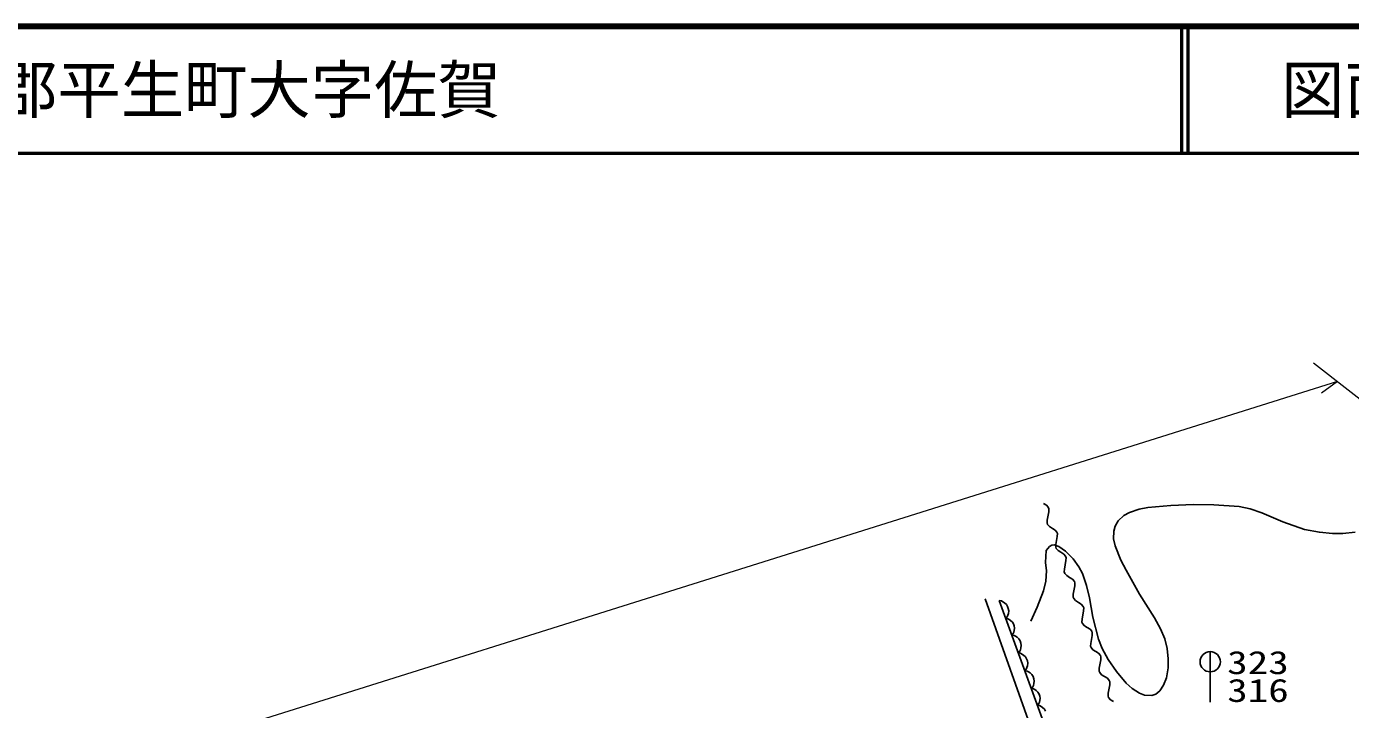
# Model space of a CAD drawing. Units: millimetres, scale not verified. Extents: x 40000 to 680000, y 20000 to 380000.
# Drawn here: x 417584 to 522098, y 326040 to 380000 of the extents above; entities that cross this region are included whole.
import ezdxf
from ezdxf.enums import TextEntityAlignment as Align

# ---------------------------------------------------------------- set-up
doc = ezdxf.new("R2010")
doc.units = ezdxf.units.MM
doc.header["$LTSCALE"] = 1000
for name, color, linetype, lineweight in [('M-BGD', 7, 'Continuous', 25), ('M-STR-HTXT', 7, 'Continuous', 13), ('M-STR-STRC', 7, 'Continuous', 25), ('M-TTL', 2, 'Continuous', 140), ('M-TTL-LINE', 7, 'Continuous', 50)]:
    doc.layers.add(name, color=color, linetype=linetype, lineweight=lineweight)
doc.layers.add('M-TTL-TXT', color=7, linetype='Continuous')
doc.styles.add('ＭＳ ゴシック', font='')
doc.styles.get('ＭＳ ゴシック').set_extended_font_data('MS Gothic')

msp = doc.modelspace()

# ---------------------------------------------------------------- linework, layer by layer
at = {"layer": 'M-BGD'}
for p, q in [((497867, 342328), (498095, 342185)), ((498095, 342185), (498244, 342015)), ((498244, 342015), (498286, 341896)), ((498286, 341896), (498276, 341670)), ((498154, 341004), (498145, 340778)), ((498145, 340778), (498187, 340659)), ((498276, 341670), (498154, 341004)), ((498187, 340659), (498336, 340489)), ((498336, 340489), (498564, 340347)), ((498564, 340347), (498781, 340211)), ((498781, 340211), (498923, 340049)), ((498954, 339721), (498838, 339086)), ((498923, 340049), (498963, 339936)), ((498963, 339936), (498954, 339721)), ((498838, 339086), (498829, 338871)), ((498829, 338871), (498868, 338758)), ((498868, 338758), (499010, 338596)), ((499010, 338596), (499228, 338460)), ((499228, 338460), (499456, 338318)), ((499456, 338318), (499605, 338148)), ((499637, 337803), (499515, 337137)), ((499605, 338148), (499647, 338029)), ((499647, 338029), (499637, 337803)), ((499515, 337137), (499506, 336911)), ((499506, 336911), (499548, 336792)), ((499548, 336792), (499696, 336621)), ((499696, 336621), (499925, 336479)), ((499925, 336479), (500153, 336337)), ((500153, 336337), (500302, 336167)), ((500334, 335822), (500212, 335156)), ((500302, 336167), (500344, 336048)), ((500344, 336048), (500334, 335822)), ((500051, 315690), (493268, 334798)), ((501587, 314825), (494372, 334650)), ((494545, 334615), (494373, 334648)), ((494660, 334561), (494545, 334615)), ((494786, 334479), (494660, 334561)), ((494932, 334341), (494786, 334479)), ((500212, 335156), (500203, 334930)), ((500203, 334930), (500245, 334811)), ((500245, 334811), (500393, 334641)), ((500393, 334641), (500622, 334498)), ((500622, 334498), (500850, 334356)), ((495021, 334182), (494932, 334341)), ((494996, 333374), (495050, 333490)), ((495083, 334013), (495021, 334182)), ((495050, 333490), (495093, 333633)), ((495116, 333833), (495083, 334013)), ((495093, 333633), (495116, 333833)), ((500850, 334356), (500999, 334186)), ((501031, 333841), (500909, 333175)), ((500999, 334186), (501041, 334067)), ((501041, 334067), (501031, 333841)), ((494886, 333239), (494996, 333374)), ((495046, 333208), (494886, 333239)), ((495154, 333157), (495046, 333208)), ((495271, 333081), (495154, 333157)), ((495407, 332952), (495271, 333081)), ((495491, 332803), (495407, 332952)), ((495549, 332645), (495491, 332803)), ((495580, 332478), (495549, 332645)), ((495558, 332291), (495580, 332478)), ((500909, 333175), (500900, 332949)), ((500900, 332949), (500942, 332830)), ((500942, 332830), (501090, 332660)), ((501090, 332660), (501319, 332517)), ((501319, 332517), (501536, 332382)), ((501536, 332382), (501678, 332220)), ((495365, 331923), (495468, 332050)), ((495536, 331890), (495365, 331923)), ((495468, 332050), (495518, 332157)), ((495518, 332157), (495558, 332291)), ((495652, 331836), (495536, 331890)), ((495777, 331754), (495652, 331836)), ((495924, 331616), (495777, 331754)), ((496013, 331457), (495924, 331616)), ((496075, 331288), (496013, 331457)), ((501709, 331891), (501593, 331257)), ((501678, 332220), (501718, 332106)), ((501718, 332106), (501709, 331891)), ((495878, 330513), (495988, 330649)), ((496049, 330480), (495878, 330513)), ((495988, 330649), (496042, 330765)), ((496042, 330765), (496085, 330908)), ((496165, 330426), (496049, 330480)), ((496108, 331108), (496075, 331288)), ((496085, 330908), (496108, 331108)), ((496290, 330344), (496165, 330426)), ((496437, 330206), (496290, 330344)), ((501593, 331257), (501583, 331041)), ((501583, 331041), (501623, 330928)), ((501623, 330928), (501765, 330766)), ((501765, 330766), (501982, 330631)), ((501982, 330631), (502211, 330488)), ((502211, 330488), (502360, 330318)), ((502360, 330318), (502401, 330199)), ((496391, 329104), (496501, 329240)), ((496526, 330047), (496437, 330206)), ((496501, 329240), (496555, 329355)), ((496588, 329878), (496526, 330047)), ((496555, 329355), (496598, 329499)), ((496621, 329699), (496588, 329878)), ((496598, 329499), (496621, 329699)), ((502270, 329307), (502261, 329081)), ((502392, 329973), (502270, 329307)), ((502401, 330199), (502392, 329973)), ((496562, 329071), (496391, 329104)), ((496678, 329017), (496562, 329071)), ((496803, 328935), (496678, 329017)), ((496950, 328796), (496803, 328935)), ((497039, 328638), (496950, 328796)), ((497101, 328468), (497039, 328638)), ((497134, 328289), (497101, 328468)), ((497111, 328089), (497134, 328289)), ((502261, 329081), (502302, 328962)), ((502302, 328962), (502451, 328792)), ((502451, 328792), (502679, 328650)), ((502679, 328650), (502908, 328507)), ((502908, 328507), (503057, 328337)), ((503057, 328337), (503098, 328218)), ((503098, 328218), (503089, 327992)), ((496904, 327694), (497014, 327830)), ((497064, 327663), (496904, 327694)), ((497014, 327830), (497068, 327946)), ((497172, 327613), (497064, 327663)), ((497068, 327946), (497111, 328089)), ((497289, 327537), (497172, 327613)), ((497425, 327407), (497289, 327537)), ((497509, 327259), (497425, 327407)), ((497566, 327101), (497509, 327259)), ((502967, 327326), (502958, 327100)), ((503089, 327992), (502967, 327326)), ((497382, 326379), (497485, 326506)), ((497554, 326346), (497382, 326379)), ((497485, 326506), (497536, 326613)), ((497536, 326613), (497576, 326747)), ((497670, 326292), (497554, 326346)), ((497598, 326934), (497566, 327101)), ((497576, 326747), (497598, 326934)), ((497795, 326210), (497670, 326292)), ((497941, 326071), (497795, 326210)), ((502958, 327100), (502999, 326981)), ((502999, 326981), (503148, 326811)), ((503148, 326811), (503376, 326669)), ((498031, 325912), (497941, 326071))]:
    msp.add_line(p, q, dxfattribs=at)
msp.add_lwpolyline([(496854, 333029), (497369, 334115), (497861, 335407), (498041, 336187), (498098, 336992), (498028, 337648), (498061, 338601), (498328, 338917), (498526, 339019), (498709, 339042), (499084, 338927), (499594, 338555), (500206, 337955), (500661, 337325), (500931, 336791), (501262, 335844), (501490, 334872), (501762, 333331), (502196, 331590), (502493, 330859), (502979, 329994), (503633, 329036), (504383, 328126), (504852, 327715), (505447, 327340), (505844, 327183), (506425, 327142), (506730, 327262), (507036, 327521), (507348, 327968), (507581, 328538), (507709, 329326), (507710, 330052), (507623, 330856), (507433, 331627), (507104, 332418), (506614, 333290), (505454, 335144), (504378, 337055), (503960, 337852), (503509, 338966), (503401, 339530), (503410, 340139), (503511, 340527), (503750, 340938), (504197, 341356), (504652, 341618), (505414, 341868), (506094, 341991), (507908, 342162), (509693, 342224), (511300, 342211), (513303, 342072), (514169, 341894), (515109, 341579), (516768, 340870), (518463, 340272), (519642, 340042), (520671, 339940), (521480, 339936), (522476, 340051)], dxfattribs=at)
at = {"layer": 'M-STR-HTXT'}
for p, q in [((519178, 353429), (547113, 331631)), ((521065, 351957), (320921, 289015)), ((521065, 351957), (519803, 351043))]:
    msp.add_line(p, q, dxfattribs=at)
at = {"layer": 'M-STR-STRC'}
msp.add_line((511027, 330616), (511027, 326616), dxfattribs=at)
msp.add_circle((511027, 329816), 800, dxfattribs=at)
at = {"layer": 'M-TTL'}
msp.add_line((680000, 380000), (40000, 380000), dxfattribs=at)
at = {"layer": 'M-TTL-LINE'}
for p, q in [((508747, 380000), (508747, 370000)), ((509247, 380000), (509247, 370000)), ((40000, 370000), (680000, 370000))]:
    msp.add_line(p, q, dxfattribs=at)

# ---------------------------------------------------------------- texts
at = {"layer": 'M-STR-STRC', "style": 'ＭＳ ゴシック', "width": 1.3}
for s, p in [('323', (512362, 328287)), ('316', (512362, 326087))]:
    msp.add_text(s, height=1833, dxfattribs=at).set_placement(p, align=Align.BOTTOM_LEFT)
at = {"layer": 'M-TTL-TXT', "style": 'ＭＳ ゴシック'}
msp.add_text('熊毛郡平生町大字佐賀', height=3666, dxfattribs=at).set_placement((405024, 375000), align=Align.MIDDLE_LEFT)
msp.add_text('図面番号', height=3666, dxfattribs=at).set_placement((526622, 375000), align=Align.MIDDLE_CENTER)

doc.saveas('drawing.dxf')
